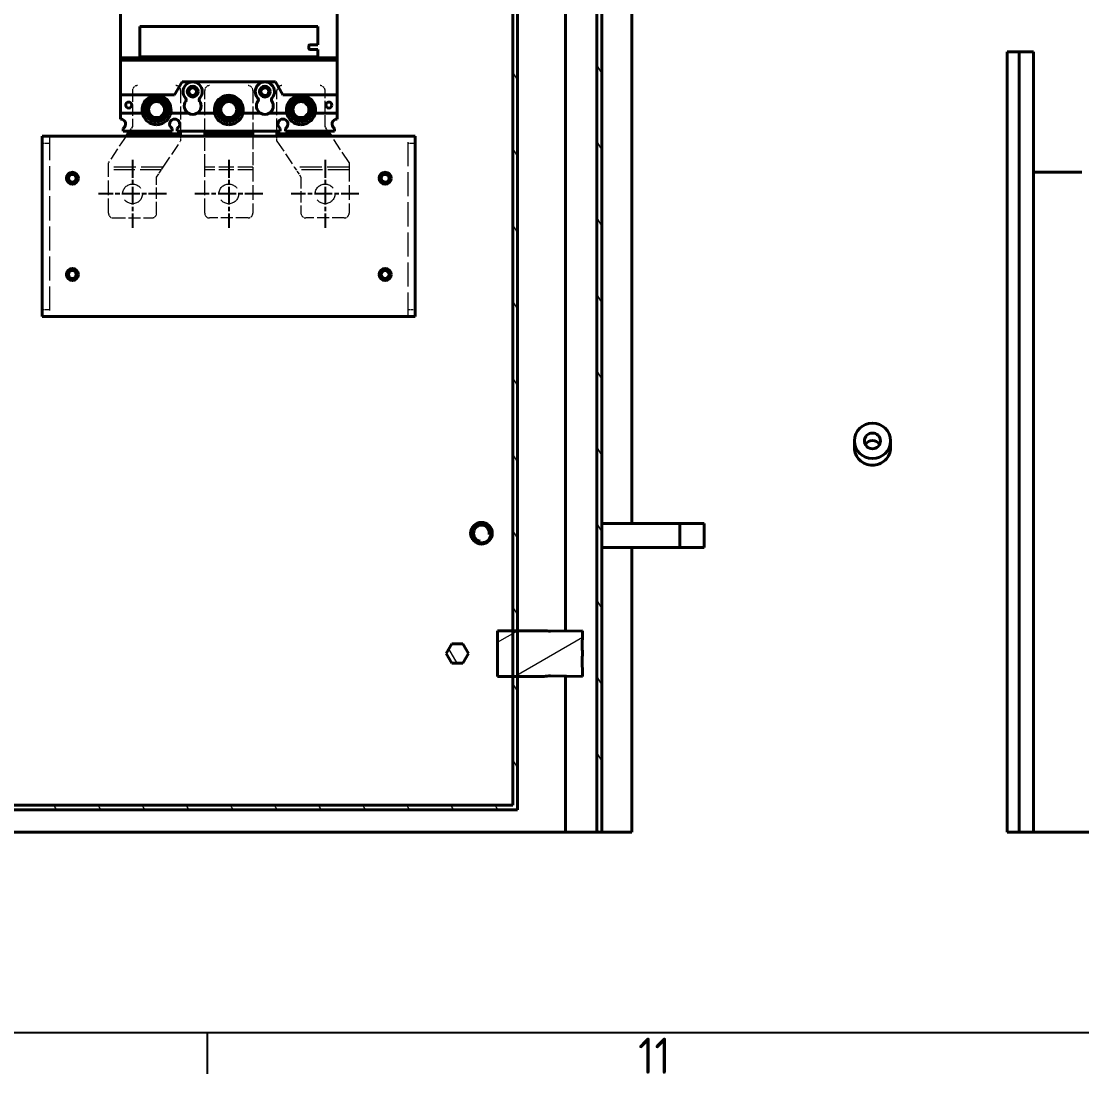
# Model space of a CAD drawing. Header units: millimetres. Extents: x 0 to 5945, y 0 to 4205.
# Drawn here: x 1780.5 to 2221.2, y 83 to 520.4 of the extents above; entities that cross this region are included whole.
import ezdxf

# ---------------------------------------------------------------- set-up
doc = ezdxf.new("R2010")
doc.units = ezdxf.units.MM
doc.header["$LTSCALE"] = 5
doc.linetypes.add('CHAIN', pattern=[0.3543, 0.2362, -0.0295, 0.0591, -0.0295])
doc.linetypes.add('DASHED', pattern=[0.2067, 0.1654, -0.0413])
doc.layers.get('0').update_dxf_attribs({"color": 3, "lineweight": 25})
for name, color, linetype, lineweight in [('가려진 것(ISO)', 2, 'DASHED', 18), ('가시적인 것(ISO)', 3, 'Continuous', 40), ('가시적인 좁은 것(ISO)', 3, 'Continuous', 35), ('경계(ISO)', 7, 'Continuous', 25), ('중심 표식(ISO)', 1, 'Continuous', 25), ('해치(ISO)', 7, 'Continuous', 18)]:
    doc.layers.add(name, color=color, linetype=linetype, lineweight=lineweight)
doc.styles.add('문자 텍스트_M2B', font='isocp.shx')
pattern_1 = [(120.0002, (0, 0), (-13.74813, -7.93754), [])]

# ---------------------------------------------------------------- blocks, each defined once
blk = doc.blocks.new('경계 Default Border')
at = {"layer": '경계(ISO)'}
blk.add_line((371.562, 20), (371.562, 16.6), dxfattribs=at)
at = {"layer": '경계(ISO)', "flags": 128}
blk.add_lwpolyline([(20, 20), (20, 821), (1169, 821), (1169, 20), (20, 20)], dxfattribs=at)
at = {"layer": '경계(ISO)', "color": 2, "insert": (407.372, 16.6), "char_height": 3, "attachment_point": 7, "style": '문자 텍스트_M2B'}
blk.add_mtext('11', dxfattribs=at)

msp = doc.modelspace()

# ---------------------------------------------------------------- hatches: boundary and pattern name
at = {"layer": '해치(ISO)'}
h = msp.add_hatch(dxfattribs=at)
h.set_pattern_fill('ANSI31', color=256, scale=127, angle=75.00018, style=0)
h.set_pattern_definition(pattern_1)
h.paths.add_polyline_path([(1986.737, 792.623), (1526.737, 792.623), (1526.737, 192.623), (1986.737, 192.623), (1986.737, 248.123), (1986.737, 267.123), (1986.737, 718.123), (1986.737, 737.123)])
h.paths.add_polyline_path([(1528.737, 194.623), (1528.737, 790.623), (1984.737, 790.623), (1984.737, 737.123), (1984.737, 718.123), (1984.737, 267.123), (1984.737, 248.123), (1984.737, 194.623)], flags=0)
h.paths.add_polyline_path([(2019.737, 183.345), (2021.737, 183.345), (2021.737, 827.623), (1491.737, 827.623), (1491.737, 767.623), (1491.737, 707.623), (1491.737, 277.623), (1491.737, 217.623), (1491.737, 183.345), (1493.737, 183.345), (1493.737, 825.623), (2019.737, 825.623)])
h = msp.add_hatch(dxfattribs=at)
h.set_pattern_fill('ANSI31', color=256, scale=127, angle=-14.99998, style=0)
h.set_pattern_definition([(30, (0, 0), (-7.9375, 13.74815), [])])
edge = h.paths.add_edge_path()
edge.add_line((1978.92, 248.123), (1984.737, 248.123))
edge.add_line((1984.737, 248.123), (1986.737, 248.123))
edge.add_line((1986.737, 248.123), (1997.738, 248.123))
edge.add_spline(control_points=[(1997.738, 248.123), (1998.187, 248.164), (1998.636, 248.205), (1999.531, 248.282), (1999.981, 248.317), (2000.428, 248.346)], knot_values=[-0.2697568, -0.2697568, -0.2697568, -0.2697568, -0.1345768, -0.1345768, 0, 0, 0, 0], degree=3, periodic=0)
edge.add_line((2000.428, 248.346), (2013.723, 248.149))
edge.add_line((2013.723, 248.149), (2013.612, 255.764))
edge.add_spline(control_points=[(2013.612, 255.764), (2013.636, 256.107), (2013.668, 256.443), (2013.715, 256.9), (2013.728, 257.031), (2013.738, 257.123)], knot_values=[-0.1134746, -0.1134746, -0.1134746, -0.1134746, -0.0277442, -0.0277442, 0, 0, 0, 0], degree=3, periodic=0)
edge.add_line((2013.738, 257.123), (2013.738, 258.123))
edge.add_spline(control_points=[(2013.738, 258.123), (2013.728, 258.215), (2013.715, 258.347), (2013.692, 258.572), (2013.681, 258.684), (2013.648, 259.026), (2013.628, 259.253), (2013.612, 259.482)], knot_values=[-0.1365787, -0.1365787, -0.1365787, -0.1365787, -0.1028206, -0.1028206, -0.0688741, -0.0688741, 0, 0, 0, 0], degree=3, periodic=0)
edge.add_line((2013.612, 259.482), (2013.723, 267.097))
edge.add_line((2013.723, 267.097), (2000.428, 266.9))
edge.add_spline(control_points=[(2000.428, 266.9), (1999.979, 266.929), (1999.527, 266.965), (1998.632, 267.041), (1998.185, 267.082), (1997.738, 267.123)], knot_values=[-0.2698004, -0.2698004, -0.2698004, -0.2698004, -0.1345916, -0.1345916, 0, 0, 0, 0], degree=3, periodic=0)
edge.add_line((1997.738, 267.123), (1986.737, 267.123))
edge.add_line((1986.737, 267.123), (1984.737, 267.123))
edge.add_line((1984.737, 267.123), (1978.92, 267.123))
edge.add_ellipse((1978.92, 262.123), major_axis=(-5.312, 0), ratio=0.9412627, start_angle=270, end_angle=275.30652)
edge.add_line((1978.429, 267.102), (1978.429, 248.144))
edge.add_ellipse((1978.92, 253.123), major_axis=(-5.312, 0), ratio=0.9412627, start_angle=84.69348, end_angle=90)
h = msp.add_hatch(dxfattribs=at)
h.set_pattern_fill('ANSI31', color=256, scale=127, angle=75.00018, style=0)
h.set_pattern_definition(pattern_1)
h.paths.add_polyline_path([(1959.427, 253.623), (1964.046, 253.623), (1966.355, 257.623), (1964.046, 261.623), (1959.427, 261.623), (1957.118, 257.623)])

# ---------------------------------------------------------------- linework, layer by layer
at = {"layer": '가려진 것(ISO)', "ltscale": 5.71399}
for p, q in [((1826.737, 491.623), (1826.737, 476.623)), ((1906.737, 476.623), (1906.737, 491.623)), ((1836.737, 440.623), (1836.737, 455.623)), ((1896.737, 455.623), (1896.737, 440.623))]:
    msp.add_line(p, q, dxfattribs=at)
at = {"layer": '가려진 것(ISO)', "ltscale": 6.475868}
for p, q in [((1846.737, 491.623), (1846.737, 474.623)), ((1856.737, 474.623), (1856.737, 491.623)), ((1876.737, 491.623), (1876.737, 474.623)), ((1886.737, 474.623), (1886.737, 491.623))]:
    msp.add_line(p, q, dxfattribs=at)
at = {"layer": '가려진 것(ISO)', "ltscale": 0.91715}
for p, q in [((1826.737, 476.623), (1825.396, 474.623)), ((1908.077, 474.623), (1906.737, 476.623))]:
    msp.add_line(p, q, dxfattribs=at)
at = {"layer": '가려진 것(ISO)', "ltscale": 12.094824}
for p, q in [((1792.237, 472.623), (1792.237, 397.623)), ((1941.237, 397.623), (1941.237, 472.623))]:
    msp.add_line(p, q, dxfattribs=at)
at = {"layer": '가려진 것(ISO)', "ltscale": 6.163015}
for p, q in [((1824.055, 472.623), (1816.737, 461.707)), ((1916.737, 461.707), (1909.418, 472.623))]:
    msp.add_line(p, q, dxfattribs=at)
at = {"layer": '가려진 것(ISO)', "ltscale": 11.011116}
for p, q in [((1846.737, 472.506), (1823.977, 472.506)), ((1909.497, 472.506), (1886.737, 472.506)), ((1839.497, 459.74), (1816.737, 459.74)), ((1916.737, 459.74), (1893.977, 459.74))]:
    msp.add_line(p, q, dxfattribs=at)
at = {"layer": '가려진 것(ISO)', "ltscale": 1.04912}
for p, q in [((1846.737, 472.623), (1846.737, 470.539)), ((1886.737, 470.539), (1886.737, 472.623))]:
    msp.add_line(p, q, dxfattribs=at)
at = {"layer": '가려진 것(ISO)', "ltscale": 6.48682}
for p, q in [((1856.737, 459.74), (1856.737, 472.623)), ((1876.737, 472.623), (1876.737, 459.74))]:
    msp.add_line(p, q, dxfattribs=at)
at = {"layer": '가려진 것(ISO)', "ltscale": 7.618686}
for p, q in [((1876.737, 472.506), (1856.737, 472.506)), ((1876.737, 459.74), (1856.737, 459.74)), ((1876.737, 458.623), (1856.737, 458.623))]:
    msp.add_line(p, q, dxfattribs=at)
at = {"layer": '가려진 것(ISO)', "ltscale": 1.142718}
for p, q in [((1792.237, 469.623), (1789.237, 469.623)), ((1944.237, 469.623), (1941.237, 469.623)), ((1789.237, 400.623), (1792.237, 400.623)), ((1941.237, 400.623), (1944.237, 400.623))]:
    msp.add_line(p, q, dxfattribs=at)
at = {"layer": '가려진 것(ISO)', "ltscale": 6.097047}
for p, q in [((1839.497, 459.74), (1846.737, 470.539)), ((1886.737, 470.539), (1893.977, 459.74))]:
    msp.add_line(p, q, dxfattribs=at)
at = {"layer": '가려진 것(ISO)', "ltscale": 0.990287}
for p, q in [((1816.737, 459.74), (1816.737, 461.707)), ((1916.737, 461.707), (1916.737, 459.74))]:
    msp.add_line(p, q, dxfattribs=at)
at = {"layer": '가려진 것(ISO)', "ltscale": 7.282258}
for p, q in [((1816.737, 440.623), (1816.737, 459.74)), ((1856.737, 440.623), (1856.737, 459.74)), ((1876.737, 459.74), (1876.737, 440.623)), ((1916.737, 459.74), (1916.737, 440.623))]:
    msp.add_line(p, q, dxfattribs=at)
at = {"layer": '가려진 것(ISO)', "ltscale": 10.648879}
for p, q in [((1838.748, 458.623), (1816.737, 458.623)), ((1916.737, 458.623), (1894.725, 458.623))]:
    msp.add_line(p, q, dxfattribs=at)
at = {"layer": '가려진 것(ISO)', "ltscale": 1.887987}
for p, q in [((1836.737, 455.623), (1839.497, 459.74)), ((1893.977, 459.74), (1896.737, 455.623))]:
    msp.add_line(p, q, dxfattribs=at)
at = {"layer": '가려진 것(ISO)', "ltscale": 6.094929}
for p, q in [((1818.737, 438.623), (1834.737, 438.623)), ((1874.737, 438.623), (1858.737, 438.623)), ((1914.737, 438.623), (1898.737, 438.623))]:
    msp.add_line(p, q, dxfattribs=at)
at = {"layer": '가려진 것(ISO)', "ltscale": 12.463018}
for centre in [(1826.737, 448.623), (1866.737, 448.623), (1906.737, 448.623)]:
    msp.add_circle(centre, 4.1, dxfattribs=at)
at = {"layer": '가려진 것(ISO)', "ltscale": 1.196656}
for centre, start, end in [((1828.737, 491.623), 90, 180), ((1844.737, 491.623), 0, 90), ((1858.737, 491.623), 90, 180), ((1874.737, 491.623), 0, 90), ((1888.737, 491.623), 90, 180), ((1904.737, 491.623), 0, 90), ((1818.737, 440.623), 180, 270), ((1834.737, 440.623), 270, 0), ((1858.737, 440.623), 180, 270), ((1874.737, 440.623), 270, 0), ((1898.737, 440.623), 180, 270), ((1914.737, 440.623), 270, 0)]:
    msp.add_arc(centre, 2, start, end, dxfattribs=at)
at = {"layer": '가시적인 것(ISO)'}
for p, q in [((2019.737, 825.623), (2019.737, 183.345)), ((2021.737, 183.345), (2021.737, 827.623)), ((1984.737, 790.623), (1984.737, 194.623)), ((1986.737, 192.623), (1986.737, 792.623)), ((2006.737, 718.253), (2006.737, 266.993)), ((2034.237, 311.623), (2034.237, 702.623)), ((1821.737, 528.623), (1821.737, 505.123)), ((1911.737, 505.123), (1911.737, 528.623)), ((1829.737, 518.123), (1829.737, 505.623)), ((1903.737, 518.123), (1829.737, 518.123)), ((1903.737, 510.623), (1903.737, 518.123)), ((1899.937, 509.123), (1899.937, 510.123)), ((1900.437, 510.623), (1903.737, 510.623)), ((1903.737, 508.623), (1900.437, 508.623)), ((1903.737, 505.623), (1903.737, 508.623)), ((2190.237, 507.623), (2190.237, 183.345)), ((2195.237, 507.623), (2190.237, 507.623)), ((2195.237, 183.345), (2195.237, 507.623)), ((2195.237, 507.623), (2201.237, 507.623)), ((2195.237, 183.345), (2195.237, 507.623)), ((2201.237, 183.345), (2201.237, 507.623)), ((1821.737, 504.123), (1821.737, 505.123)), ((1911.737, 505.123), (1821.737, 505.123)), ((1821.737, 504.123), (1821.737, 489.823)), ((1911.737, 504.123), (1821.737, 504.123)), ((1829.737, 505.623), (1903.737, 505.623)), ((1911.737, 505.123), (1911.737, 504.123)), ((1911.737, 489.823), (1911.737, 504.123)), ((1844.236, 489.823), (1847.337, 495.193)), ((1847.337, 495.193), (1886.137, 495.193)), ((1886.137, 495.193), (1889.237, 489.823)), ((1821.737, 489.823), (1821.737, 482.123)), ((1821.737, 489.823), (1844.236, 489.823)), ((1889.237, 489.823), (1911.737, 489.823)), ((1911.737, 489.823), (1911.737, 482.123)), ((1821.737, 479.723), (1821.737, 482.123)), ((1830.867, 482.123), (1821.737, 482.123)), ((1849.978, 482.123), (1842.607, 482.123)), ((1860.867, 482.123), (1853.496, 482.123)), ((1879.978, 482.123), (1872.607, 482.123)), ((1890.867, 482.123), (1883.496, 482.123)), ((1911.737, 482.123), (1902.607, 482.123)), ((1911.737, 482.123), (1911.737, 479.723)), ((1789.237, 397.623), (1789.237, 472.623)), ((1789.237, 472.623), (1795.237, 472.623)), ((1938.237, 472.623), (1795.237, 472.623)), ((1822.837, 474.623), (1822.837, 475.834)), ((1843.137, 474.623), (1822.837, 474.623)), ((1824.725, 473.623), (1824.055, 472.623)), ((1825.396, 474.623), (1824.725, 473.623)), ((1846.737, 473.623), (1824.725, 473.623)), ((1843.137, 474.623), (1843.137, 475.834)), ((1845.337, 474.623), (1845.337, 475.834)), ((1888.137, 474.623), (1845.337, 474.623)), ((1846.737, 474.623), (1846.737, 473.623)), ((1846.737, 473.623), (1846.737, 472.623)), ((1856.737, 473.623), (1856.737, 474.623)), ((1876.737, 473.623), (1856.737, 473.623)), ((1856.737, 472.623), (1856.737, 473.623)), ((1876.737, 474.623), (1876.737, 473.623)), ((1876.737, 473.623), (1876.737, 472.623)), ((1886.737, 473.623), (1886.737, 474.623)), ((1908.748, 473.623), (1886.737, 473.623)), ((1886.737, 472.623), (1886.737, 473.623)), ((1888.137, 474.623), (1888.137, 475.834)), ((1890.337, 474.623), (1890.337, 475.834)), ((1910.637, 474.623), (1890.337, 474.623)), ((1908.748, 473.623), (1908.077, 474.623)), ((1909.418, 472.623), (1908.748, 473.623)), ((1910.637, 474.623), (1910.637, 475.834)), ((1944.237, 472.623), (1938.237, 472.623)), ((1944.237, 472.623), (1944.237, 397.623)), ((2201.237, 457.623), (2221.237, 457.623)), ((1789.237, 397.623), (1795.237, 397.623)), ((1795.237, 397.623), (1938.237, 397.623)), ((1944.237, 397.623), (1938.237, 397.623)), ((2126.737, 345.986), (2126.737, 343.141)), ((2141.737, 345.986), (2141.737, 343.141)), ((2054.237, 311.623), (2021.737, 311.623)), ((2064.237, 311.623), (2054.237, 311.623)), ((2054.237, 311.623), (2054.237, 301.623)), ((2064.237, 301.623), (2064.237, 311.623)), ((2054.237, 301.623), (2021.737, 301.623)), ((2034.237, 183.345), (2034.237, 301.623)), ((2054.237, 301.623), (2064.237, 301.623)), ((1978.429, 267.102), (1978.429, 248.144)), ((1978.92, 267.123), (1978.88, 267.123)), ((1997.738, 267.123), (1978.92, 267.123)), ((2013.723, 267.097), (2000.428, 266.9)), ((2013.612, 259.482), (2013.723, 267.097)), ((1959.427, 261.623), (1957.118, 257.623)), ((1964.046, 261.623), (1959.427, 261.623)), ((1966.355, 257.623), (1964.046, 261.623)), ((1957.118, 257.623), (1959.427, 253.623)), ((1964.046, 253.623), (1966.355, 257.623)), ((2013.723, 248.149), (2013.612, 255.764)), ((2013.738, 257.123), (2013.738, 258.123)), ((2013.738, 258.123), (2013.738, 258.123)), ((2013.738, 258.123), (2013.738, 257.123)), ((2013.738, 257.123), (2013.738, 257.123)), ((1959.427, 253.623), (1964.046, 253.623)), ((1978.88, 248.123), (1978.92, 248.123)), ((1978.92, 248.123), (1997.738, 248.123)), ((2000.428, 248.346), (2013.723, 248.149)), ((2006.737, 248.253), (2006.737, 183.345)), ((1984.737, 194.623), (1528.737, 194.623)), ((1526.737, 192.623), (1986.737, 192.623)), ((2006.737, 183.345), (1506.737, 183.345)), ((2019.737, 183.345), (2006.737, 183.345)), ((2019.737, 183.345), (2021.737, 183.345)), ((2034.237, 183.345), (2021.737, 183.345)), ((2195.237, 183.345), (2190.237, 183.345)), ((2201.237, 183.345), (2195.237, 183.345)), ((2669.237, 183.345), (2201.237, 183.345))]:
    msp.add_line(p, q, dxfattribs=at)
for centre, radius in [((1851.737, 491.123), 2.25), ((1851.737, 491.123), 1.621), ((1881.737, 491.123), 2.25), ((1881.737, 491.123), 1.621), ((1825.137, 485.523), 1.25), ((1836.737, 483.623), 4.1), ((1836.737, 483.623), 3.323), ((1866.737, 483.623), 4.1), ((1866.737, 483.623), 3.323), ((1896.737, 483.623), 4.1), ((1896.737, 483.623), 3.323), ((1908.337, 485.523), 1.25), ((1801.737, 455.123), 2.5), ((1801.737, 455.123), 1.621), ((1931.737, 455.123), 2.5), ((1931.737, 455.123), 1.621), ((1801.737, 415.123), 2.5), ((1801.737, 415.123), 1.621), ((1931.737, 415.123), 2.5), ((1931.737, 415.123), 1.621), ((1971.737, 307.623), 4.5), ((1971.737, 307.623), 4)]:
    msp.add_circle(centre, radius, dxfattribs=at)
for centre, radius, start, end in [((1900.437, 510.123), 0.5, 90, 180), ((1900.437, 509.123), 0.5, 180, 270), ((1851.737, 491.123), 4, 317.39686, 222.60314), ((1881.737, 491.123), 4, 317.39686, 222.60314), ((1836.737, 483.623), 6, 347.45213, 192.54787), ((1866.737, 483.623), 6, 347.45213, 192.54787), ((1896.737, 483.623), 6, 347.45213, 192.54787), ((1836.737, 483.623), 5, 346.81072, 193.18928), ((1851.737, 485.149), 3.5, 144.86959, 239.83189), ((1848.056, 487.738), 1, 324.86959, 42.60314), ((1851.737, 485.149), 3.5, 300.16811, 35.13041), ((1855.417, 487.738), 1, 137.39686, 215.13041), ((1866.737, 483.623), 5, 346.81072, 193.18928), ((1881.737, 485.149), 3.5, 144.86959, 239.83189), ((1878.056, 487.738), 1, 324.86959, 42.60314), ((1881.737, 485.149), 3.5, 300.16811, 35.13041), ((1885.417, 487.738), 1, 137.39686, 215.13041), ((1896.737, 483.623), 5, 346.81072, 193.18928), ((1851.737, 485.149), 3.5, 239.83189, 300.16811), ((1881.737, 485.149), 3.5, 239.83189, 300.16811), ((1821.737, 477.623), 2.1, 301.58814, 90), ((1844.237, 477.623), 2.1, 301.58814, 238.41186), ((1889.237, 477.623), 2.1, 301.58814, 238.41186), ((1911.737, 477.623), 2.1, 90, 238.41186)]:
    msp.add_arc(centre, radius, start, end, dxfattribs=at)
for major_axis in [(7.5, 0), (-3.323, 0)]:
    msp.add_ellipse((2134.237, 345.986), major_axis=major_axis, ratio=0.9848078, dxfattribs=at)
for centre, major_axis, ratio, start_param, end_param in [((2134.237, 342.86), (-3.323, 0), 0.9848078, 3.6393901, 5.7853879), ((1978.92, 262.123), (-5.312, 0), 0.9412627, 4.712389, 4.8050051), ((1978.92, 253.123), (-5.312, 0), 0.9412627, 1.4781802, 1.5707963)]:
    msp.add_ellipse(centre, major_axis=major_axis, ratio=ratio, start_param=start_param, end_param=end_param, dxfattribs=at)
for points, knots in [([(1830.867, 482.123), (1830.868, 482.156), (1830.87, 482.188), (1830.875, 482.254), (1830.877, 482.287), (1830.88, 482.319)], [0.000007203, 0.000007203, 0.000007203, 0.000007203, 0.009856061, 0.009856061, 0.019699251, 0.019699251, 0.019699251, 0.019699251]), ([(1836.735, 477.365), (1836.063, 477.365), (1835.397, 477.478), (1834.121, 477.923), (1833.525, 478.253), (1832.457, 479.103), (1831.999, 479.621), (1831.271, 480.794), (1831.011, 481.444), (1830.867, 482.123)], [0.00000148, 0.00000148, 0.00000148, 0.00000148, 0.20164106, 0.20164106, 0.40633013, 0.40633013, 0.61620759, 0.61620759, 0.83060308, 0.83060308, 0.83060308, 0.83060308]), ([(1831.869, 482.482), (1831.761, 482.462), (1831.545, 482.423), (1831.215, 482.369), (1830.992, 482.335), (1830.88, 482.319)], [0.00001078, 0.00001078, 0.00001078, 0.00001078, 0.33333333, 0.66666667, 1, 1, 1, 1]), ([(1836.736, 478.623), (1836.426, 478.623), (1836.118, 478.652), (1835.51, 478.766), (1835.211, 478.851), (1834.73, 479.039), (1834.541, 479.126), (1834.114, 479.357), (1833.881, 479.51), (1833.44, 479.853), (1833.235, 480.043), (1832.904, 480.405), (1832.771, 480.57), (1832.465, 481.004), (1832.307, 481.282), (1832.045, 481.866), (1831.942, 482.17), (1831.869, 482.482)], [0.00000126, 0.00000126, 0.00000126, 0.00000126, 0.09275539, 0.09275539, 0.18615798, 0.18615798, 0.24898347, 0.24898347, 0.33373546, 0.33373546, 0.41978087, 0.41978087, 0.48516367, 0.48516367, 0.58457663, 0.58457663, 0.68530427, 0.68530427, 0.68530427, 0.68530427]), ([(1842.607, 482.123), (1842.463, 481.444), (1842.202, 480.794), (1841.474, 479.62), (1841.015, 479.102), (1839.948, 478.252), (1839.351, 477.922), (1838.074, 477.478), (1837.408, 477.365), (1836.735, 477.365)], [0.0000083, 0.0000083, 0.0000083, 0.0000083, 0.21531652, 0.21531652, 0.42608579, 0.42608579, 0.63164446, 0.63164446, 0.83413919, 0.83413919, 0.83413919, 0.83413919]), ([(1841.605, 482.482), (1841.532, 482.17), (1841.429, 481.865), (1841.166, 481.282), (1841.008, 481.004), (1840.702, 480.57), (1840.569, 480.405), (1840.238, 480.043), (1840.032, 479.852), (1839.592, 479.509), (1839.359, 479.356), (1838.931, 479.125), (1838.742, 479.038), (1838.261, 478.851), (1837.962, 478.765), (1837.353, 478.652), (1837.045, 478.623), (1836.736, 478.623)], [0.00000588, 0.00000588, 0.00000588, 0.00000588, 0.10060501, 0.10060501, 0.19989109, 0.19989109, 0.26519054, 0.26519054, 0.35112663, 0.35112663, 0.43576977, 0.43576977, 0.49851352, 0.49851352, 0.59179524, 0.59179524, 0.68443024, 0.68443024, 0.68443024, 0.68443024]), ([(1841.605, 482.482), (1841.712, 482.462), (1841.929, 482.423), (1842.258, 482.369), (1842.481, 482.335), (1842.593, 482.319)], [0.00001077, 0.00001077, 0.00001077, 0.00001077, 0.33333333, 0.66666667, 1, 1, 1, 1]), ([(1842.593, 482.319), (1842.596, 482.287), (1842.599, 482.254), (1842.603, 482.188), (1842.605, 482.156), (1842.607, 482.123)], [0.000001, 0.000001, 0.000001, 0.000001, 0.009844184, 0.009844184, 0.019692991, 0.019692991, 0.019692991, 0.019692991]), ([(1860.867, 482.123), (1860.868, 482.156), (1860.87, 482.188), (1860.875, 482.254), (1860.877, 482.287), (1860.88, 482.319)], [0.000007203, 0.000007203, 0.000007203, 0.000007203, 0.009856061, 0.009856061, 0.019699251, 0.019699251, 0.019699251, 0.019699251]), ([(1866.735, 477.365), (1866.063, 477.365), (1865.397, 477.478), (1864.121, 477.923), (1863.525, 478.253), (1862.457, 479.103), (1861.999, 479.621), (1861.271, 480.794), (1861.011, 481.444), (1860.867, 482.123)], [0.00000148, 0.00000148, 0.00000148, 0.00000148, 0.20164106, 0.20164106, 0.40633013, 0.40633013, 0.61620759, 0.61620759, 0.83060308, 0.83060308, 0.83060308, 0.83060308]), ([(1861.869, 482.482), (1861.761, 482.462), (1861.545, 482.423), (1861.215, 482.369), (1860.992, 482.335), (1860.88, 482.319)], [0.00001078, 0.00001078, 0.00001078, 0.00001078, 0.33333333, 0.66666667, 1, 1, 1, 1]), ([(1866.736, 478.623), (1866.426, 478.623), (1866.118, 478.652), (1865.51, 478.766), (1865.211, 478.851), (1864.73, 479.039), (1864.541, 479.126), (1864.114, 479.357), (1863.881, 479.51), (1863.44, 479.853), (1863.235, 480.043), (1862.904, 480.405), (1862.771, 480.57), (1862.465, 481.004), (1862.307, 481.282), (1862.045, 481.866), (1861.942, 482.17), (1861.869, 482.482)], [0.00000126, 0.00000126, 0.00000126, 0.00000126, 0.09275539, 0.09275539, 0.18615798, 0.18615798, 0.24898347, 0.24898347, 0.33373546, 0.33373546, 0.41978087, 0.41978087, 0.48516367, 0.48516367, 0.58457663, 0.58457663, 0.68530427, 0.68530427, 0.68530427, 0.68530427]), ([(1872.607, 482.123), (1872.463, 481.444), (1872.202, 480.794), (1871.474, 479.62), (1871.015, 479.102), (1869.948, 478.252), (1869.351, 477.922), (1868.074, 477.478), (1867.408, 477.365), (1866.735, 477.365)], [0.0000083, 0.0000083, 0.0000083, 0.0000083, 0.21531652, 0.21531652, 0.42608579, 0.42608579, 0.63164446, 0.63164446, 0.83413919, 0.83413919, 0.83413919, 0.83413919]), ([(1871.605, 482.482), (1871.532, 482.17), (1871.429, 481.865), (1871.166, 481.282), (1871.008, 481.004), (1870.702, 480.57), (1870.569, 480.405), (1870.238, 480.043), (1870.032, 479.852), (1869.592, 479.509), (1869.359, 479.356), (1868.931, 479.125), (1868.742, 479.038), (1868.261, 478.851), (1867.962, 478.765), (1867.353, 478.652), (1867.045, 478.623), (1866.736, 478.623)], [0.00000588, 0.00000588, 0.00000588, 0.00000588, 0.10060501, 0.10060501, 0.19989109, 0.19989109, 0.26519054, 0.26519054, 0.35112663, 0.35112663, 0.43576977, 0.43576977, 0.49851352, 0.49851352, 0.59179524, 0.59179524, 0.68443024, 0.68443024, 0.68443024, 0.68443024]), ([(1871.605, 482.482), (1871.712, 482.462), (1871.929, 482.423), (1872.258, 482.369), (1872.481, 482.335), (1872.593, 482.319)], [0.00001077, 0.00001077, 0.00001077, 0.00001077, 0.33333333, 0.66666667, 1, 1, 1, 1]), ([(1872.593, 482.319), (1872.596, 482.287), (1872.599, 482.254), (1872.603, 482.188), (1872.605, 482.156), (1872.607, 482.123)], [0.000001, 0.000001, 0.000001, 0.000001, 0.009844184, 0.009844184, 0.019692991, 0.019692991, 0.019692991, 0.019692991]), ([(1890.867, 482.123), (1890.868, 482.156), (1890.87, 482.188), (1890.875, 482.254), (1890.877, 482.287), (1890.88, 482.319)], [0.000007203, 0.000007203, 0.000007203, 0.000007203, 0.009856061, 0.009856061, 0.019699251, 0.019699251, 0.019699251, 0.019699251]), ([(1896.735, 477.365), (1896.063, 477.365), (1895.397, 477.478), (1894.121, 477.923), (1893.525, 478.253), (1892.457, 479.103), (1891.999, 479.621), (1891.271, 480.794), (1891.011, 481.444), (1890.867, 482.123)], [0.00000148, 0.00000148, 0.00000148, 0.00000148, 0.20164106, 0.20164106, 0.40633013, 0.40633013, 0.61620759, 0.61620759, 0.83060308, 0.83060308, 0.83060308, 0.83060308]), ([(1891.869, 482.482), (1891.761, 482.462), (1891.545, 482.423), (1891.215, 482.369), (1890.992, 482.335), (1890.88, 482.319)], [0.00001078, 0.00001078, 0.00001078, 0.00001078, 0.33333333, 0.66666667, 1, 1, 1, 1]), ([(1896.736, 478.623), (1896.426, 478.623), (1896.118, 478.652), (1895.51, 478.766), (1895.211, 478.851), (1894.73, 479.039), (1894.541, 479.126), (1894.114, 479.357), (1893.881, 479.51), (1893.44, 479.853), (1893.235, 480.043), (1892.904, 480.405), (1892.771, 480.57), (1892.465, 481.004), (1892.307, 481.282), (1892.045, 481.866), (1891.942, 482.17), (1891.869, 482.482)], [0.00000126, 0.00000126, 0.00000126, 0.00000126, 0.09275539, 0.09275539, 0.18615798, 0.18615798, 0.24898347, 0.24898347, 0.33373546, 0.33373546, 0.41978087, 0.41978087, 0.48516367, 0.48516367, 0.58457663, 0.58457663, 0.68530427, 0.68530427, 0.68530427, 0.68530427]), ([(1902.607, 482.123), (1902.463, 481.444), (1902.202, 480.794), (1901.474, 479.62), (1901.015, 479.102), (1899.948, 478.252), (1899.351, 477.922), (1898.074, 477.478), (1897.408, 477.365), (1896.735, 477.365)], [0.0000083, 0.0000083, 0.0000083, 0.0000083, 0.21531652, 0.21531652, 0.42608579, 0.42608579, 0.63164446, 0.63164446, 0.83413919, 0.83413919, 0.83413919, 0.83413919]), ([(1901.605, 482.482), (1901.532, 482.17), (1901.429, 481.865), (1901.166, 481.282), (1901.008, 481.004), (1900.702, 480.57), (1900.569, 480.405), (1900.238, 480.043), (1900.032, 479.852), (1899.592, 479.509), (1899.359, 479.356), (1898.931, 479.125), (1898.742, 479.038), (1898.261, 478.851), (1897.962, 478.765), (1897.353, 478.652), (1897.045, 478.623), (1896.736, 478.623)], [0.00000588, 0.00000588, 0.00000588, 0.00000588, 0.10060501, 0.10060501, 0.19989109, 0.19989109, 0.26519054, 0.26519054, 0.35112663, 0.35112663, 0.43576977, 0.43576977, 0.49851352, 0.49851352, 0.59179524, 0.59179524, 0.68443024, 0.68443024, 0.68443024, 0.68443024]), ([(1901.605, 482.482), (1901.712, 482.462), (1901.929, 482.423), (1902.258, 482.369), (1902.481, 482.335), (1902.593, 482.319)], [0.00001077, 0.00001077, 0.00001077, 0.00001077, 0.33333333, 0.66666667, 1, 1, 1, 1]), ([(1902.593, 482.319), (1902.596, 482.287), (1902.599, 482.254), (1902.603, 482.188), (1902.605, 482.156), (1902.607, 482.123)], [0.000001, 0.000001, 0.000001, 0.000001, 0.009844184, 0.009844184, 0.019692991, 0.019692991, 0.019692991, 0.019692991]), ([(2141.737, 343.141), (2141.737, 342.245), (2141.55, 341.283), (2140.787, 339.505), (2140.209, 338.689), (2138.875, 337.402), (2138.033, 336.843), (2136.185, 336.102), (2135.179, 335.919), (2133.296, 335.919), (2132.292, 336.101), (2130.447, 336.84), (2129.605, 337.397), (2128.27, 338.683), (2127.69, 339.499), (2126.924, 341.28), (2126.737, 342.243), (2126.737, 343.141)], [1.1406317, 1.1406317, 1.1406317, 1.1406317, 1.4253124, 1.4253124, 1.7099931, 1.7099931, 1.9928303, 1.9928303, 2.2756675, 2.2756675, 2.557968, 2.557968, 2.8402684, 2.8402684, 3.1254859, 3.1254859, 3.4107033, 3.4107033, 3.4107033, 3.4107033]), ([(2000.428, 266.9), (1999.979, 266.929), (1999.527, 266.965), (1998.632, 267.041), (1998.185, 267.082), (1997.738, 267.123)], [-0.26980045, -0.26980045, -0.26980045, -0.26980045, -0.13459157, -0.13459157, 0, 0, 0, 0]), ([(2013.738, 258.123), (2013.728, 258.215), (2013.715, 258.347), (2013.692, 258.572), (2013.681, 258.684), (2013.648, 259.026), (2013.628, 259.253), (2013.612, 259.482)], [-0.13657866, -0.13657866, -0.13657866, -0.13657866, -0.10282063, -0.10282063, -0.06887408, -0.06887408, 0, 0, 0, 0]), ([(2013.612, 255.764), (2013.636, 256.107), (2013.668, 256.443), (2013.715, 256.9), (2013.728, 257.031), (2013.738, 257.123)], [-0.11347463, -0.11347463, -0.11347463, -0.11347463, -0.02774417, -0.02774417, 0, 0, 0, 0]), ([(1997.738, 248.123), (1998.187, 248.164), (1998.636, 248.205), (1999.531, 248.282), (1999.981, 248.317), (2000.428, 248.346)], [-0.26975677, -0.26975677, -0.26975677, -0.26975677, -0.13457684, -0.13457684, 0, 0, 0, 0])]:
    msp.add_open_spline(points, degree=3, knots=knots, dxfattribs=at)
for points in [[(1978.88, 267.123), (1978.729, 267.123), (1978.578, 267.116), (1978.429, 267.102)], [(1978.429, 248.144), (1978.578, 248.13), (1978.729, 248.123), (1978.88, 248.123)]]:
    msp.add_open_spline(points, degree=3, dxfattribs=at)
at = {"layer": '가시적인 좁은 것(ISO)'}
for centre, radius, start, end in [((1851.737, 491.123), 2, 170, 80), ((1881.737, 491.123), 2, 170, 80), ((1836.737, 483.623), 4, 170, 80), ((1866.737, 483.623), 4, 170, 80), ((1896.737, 483.623), 4, 170, 80), ((1801.737, 455.123), 2, 170, 80), ((1931.737, 455.123), 2, 170, 80), ((1801.737, 415.123), 2, 170, 80), ((1931.737, 415.123), 2, 170, 80), ((1971.737, 307.623), 3.256, 350, 260)]:
    msp.add_arc(centre, radius, start, end, dxfattribs=at)
at = {"layer": '중심 표식(ISO)', "linetype": 'CHAIN', "ltscale": 6.26711}
for p, q in [((1826.737, 462.723), (1826.737, 434.523)), ((1866.737, 462.723), (1866.737, 434.523)), ((1906.737, 462.723), (1906.737, 434.523)), ((1840.837, 448.623), (1812.637, 448.623)), ((1880.837, 448.623), (1852.637, 448.623)), ((1920.837, 448.623), (1892.637, 448.623))]:
    msp.add_line(p, q, dxfattribs=at)

# ---------------------------------------------------------------- block references
at = {"xscale": 5, "yscale": 5, "zscale": 5}
msp.add_blockref('경계 Default Border', (0, 0), dxfattribs=at)

doc.saveas('drawing.dxf')
